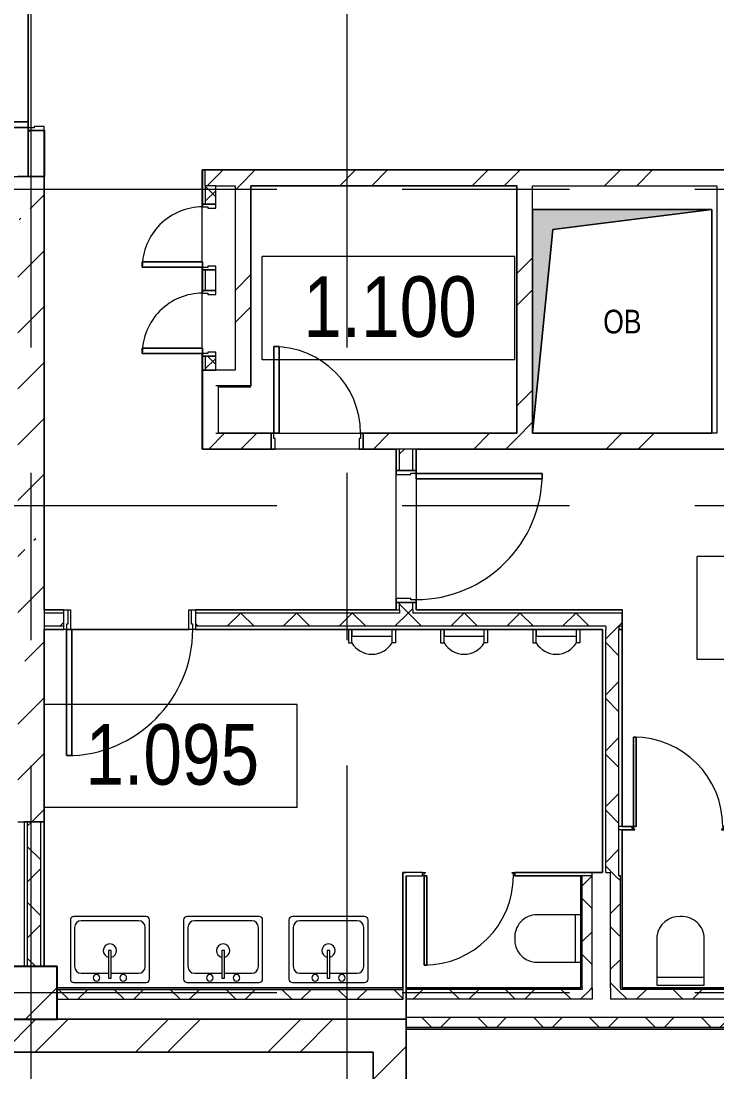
# Model space of a CAD drawing. Header units: millimetres. Extents: x 46431 to 216095, y -43515 to 31605.
# Drawn here: x 63457 to 68742, y 1817 to 9798 of the extents above; entities that cross this region are included whole.
import ezdxf

# ---------------------------------------------------------------- set-up
doc = ezdxf.new("R2010")
doc.units = ezdxf.units.MM
doc.linetypes.add('Осевые', pattern=[6350, 1270, -952.5, 3175, -952.5])
for name, color, linetype, lineweight in [('Двери', 7, 'Continuous', 9), ('Каркас_Импост', 7, 'Continuous', 9), ('Колонны', 7, 'Continuous', 9), ('Колонны-1', 7, 'Continuous', 25), ('Марки помещений', 7, 'Continuous', 9), ('Обобщенные модели', 7, 'Continuous', 9), ('Общие ребра', 7, 'Continuous', 9), ('Оси-2', 7, 'Осевые', 9), ('Панель', 7, 'Continuous', 9), ('Перекрытия', 7, 'Continuous', 9), ('Сантехнические приборы', 7, 'Continuous', 9), ('Стены', 7, 'Continuous', 9), ('Стены-1', 7, 'Continuous', 18), ('Типовые аннотации', 7, 'Continuous', 9), ('Штриховка разреза-3', 7, 'Continuous', 9), ('Элементы узлов', 7, 'Continuous', 9), ('Элементы узлов-1', 7, 'Continuous', 5)]:
    doc.layers.add(name, color=color, linetype=linetype, lineweight=lineweight)
doc.layers.add('Обобщенные модели-1', color=7, linetype='Continuous', lineweight=9, true_color=0xffbc79)
doc.layers.add('Штриховка разреза-2', color=7, linetype='Continuous', lineweight=9, true_color=0x787878)
doc.styles.add('Arial', font='Arial.ttf', dxfattribs={"width": 0.8, "height": 180})
doc.styles.add('Arial Narrow_1', font='Arial Narrow.ttf', dxfattribs={"height": 460})
pattern_1 = [(45, (0, 0), (-502.894, 502.894), []), (45, (0, 762), (-502.894, 502.894), [])]
pattern_2 = [(45, (0, 0), (-212.132, 212.132), []), (135, (0, 0), (-212.132, -212.132), [])]

# ---------------------------------------------------------------- blocks, each defined once
blk = doc.blocks.new('Дверь - Однопольная без ручки - ДТ2_21х5-6226434-План 1-го этажа на отм_ -6_000')
at = {"layer": 'Двери'}
for p, q in [((-189, 508), (-229, 508)), ((-229, 508), (-229, 50)), ((-189, 50), (-189, 508)), ((-229, 50), (-189, 50))]:
    blk.add_line(p, q, dxfattribs=at)
blk.add_arc((-229, 50), 458, 360, 90, dxfattribs=at)
at = {"layer": 'Каркас_Импост'}
for p, q in [((-230, 50), (-250, 50)), ((-250, 50), (-250, -50)), ((-230, 10), (-230, 50)), ((-220, 10), (-230, 10)), ((-220, -50), (-220, 10)), ((230, 10), (220, 10)), ((220, 10), (220, -50)), ((250, 50), (230, 50)), ((230, 50), (230, 10)), ((250, -50), (250, 50)), ((-250, -50), (-220, -50)), ((220, -50), (250, -50))]:
    blk.add_line(p, q, dxfattribs=at)
at = {"layer": 'Панель'}
for p, q in [((-229, 508), (-189, 508)), ((-229, 50), (-229, 508)), ((-189, 508), (-189, 50)), ((-189, 50), (-229, 50))]:
    blk.add_line(p, q, dxfattribs=at)
blk = doc.blocks.new('Колонна 404 - Колонна 40-55-731332-План 1-го этажа на отм_ -6_000')
at = {"layer": 'Колонны'}
h = blk.add_hatch(dxfattribs=at)
h.set_pattern_fill('FP_16', color=256, style=0, pattern_type=2)
h.set_pattern_definition([(45, (0, -26700), (-493.914, 493.914), []), (45, (493.9, -26700), (-493.914, 493.914), [873.125, -174.625, 6.706, -167.919])])
h.paths.add_polyline_path([(63331.6, -24482.9), (63731.6, -24482.9), (63731.6, -24082.9), (63331.6, -24082.9)], flags=0)
at = {"layer": 'Колонны-1'}
for p, q in [((63731.6, -24082.9), (63331.6, -24082.9)), ((63331.6, -24082.9), (63331.6, -24482.9)), ((63731.6, -24482.9), (63731.6, -24082.9)), ((63331.6, -24482.9), (63731.6, -24482.9))]:
    blk.add_line(p, q, dxfattribs=at)
blk = doc.blocks.new('Дверь - Однопольная - ДВ11__21х10-6240645-План 1-го этажа на отм_ -6_000')
at = {"layer": 'Двери'}
for p, q in [((-479, -75), (-439, -75)), ((-479, -1033), (-479, -75)), ((-439, -75), (-439, -1033)), ((-439, -1033), (-479, -1033))]:
    blk.add_line(p, q, dxfattribs=at)
blk.add_arc((-479, -75), 958, 270, 0, dxfattribs=at)
at = {"layer": 'Каркас_Импост'}
for p, q in [((-500, 75), (-470, 75)), ((-500, -75), (-500, 75)), ((-470, 75), (-470, -35)), ((470, 75), (500, 75)), ((470, -35), (470, 75)), ((500, 75), (500, -75)), ((-480, -75), (-500, -75)), ((-480, -35), (-480, -75)), ((-470, -35), (-480, -35)), ((480, -35), (470, -35)), ((480, -75), (480, -35)), ((500, -75), (480, -75))]:
    blk.add_line(p, q, dxfattribs=at)
at = {"layer": 'Панель'}
for p, q in [((-439, -75), (-479, -75)), ((-479, -75), (-479, -1033)), ((-439, -1033), (-439, -75)), ((-479, -1033), (-439, -1033))]:
    blk.add_line(p, q, dxfattribs=at)
blk = doc.blocks.new('Раковина-Одиночная-2D - 600 x 500 мм-4875408-План 1-го этажа на отм_ -6_000')
at = {"layer": 'Сантехнические приборы'}
for p, q in [((606.3, 660), (57.1, 660)), ((606.3, 660), (57.1, 660)), ((31.7, 634.6), (31.7, 185.4)), ((31.7, 634.6), (31.7, 185.4)), ((63.4, 577.5), (63.4, 280.7)), ((549.1, 628.3), (114.2, 628.3)), ((599.9, 280.7), (599.9, 577.5)), ((631.7, 185.4), (631.7, 634.6)), ((631.7, 185.4), (631.7, 634.6)), ((341.2, 401.3), (322.2, 401.3)), ((322.2, 401.3), (322.2, 191.8)), ((341.2, 191.8), (341.2, 401.3)), ((57.1, 160), (606.3, 160)), ((57.1, 160), (606.3, 160)), ((114.2, 229.9), (322.2, 229.9)), ((322.2, 191.8), (341.2, 191.8)), ((341.2, 229.9), (549.1, 229.9)), ((131.8, 120), (691.8, 120))]:
    blk.add_line(p, q, dxfattribs=at)
for centre, radius, start, end in [((57.1, 634.6), 25.4, 90, 180), ((57.1, 634.6), 25.4, 90, 180), ((606.3, 634.6), 25.4, 0, 90), ((606.3, 634.6), 25.4, 0, 90), ((114.2, 577.5), 50.8, 90, 180), ((549.1, 577.5), 50.8, 0, 90), ((331.7, 401.3), 50.8, 360, 180), ((331.7, 401.3), 50.8, 180, 259.19308), ((331.7, 401.3), 50.8, 280.80692, 0), ((114.2, 280.7), 50.8, 180, 270), ((549.1, 280.7), 50.8, 270, 0), ((57.1, 185.4), 25.4, 180, 270), ((57.1, 185.4), 25.4, 180, 270), ((230.1, 195), 25.4, 360, 180), ((230.1, 195), 25.4, 180, 360), ((433.3, 195), 25.4, 360, 180), ((433.3, 195), 25.4, 180, 0), ((606.3, 185.4), 25.4, 270, 360), ((606.3, 185.4), 25.4, 270, 0)]:
    blk.add_arc(centre, radius, start, end, dxfattribs=at)
blk = doc.blocks.new('Унитаз_встраиваемый - Обычный _ Vitra 748-4800 _каркасные_-4815711-План 1-го этажа на отм_ -6_000')
at = {"layer": 'Сантехнические приборы'}
for p, q in [((-180, 371.5), (-180, 20)), ((179.4, 20), (179.4, 351)), ((-180, 60), (179.4, 60))]:
    blk.add_line(p, q, dxfattribs=at)
for centre, start, end in [((-11.8, 351), 86.33454, 173.05975), ((9.9, 351), 360, 93.66546)]:
    blk.add_arc(centre, 169.5, start, end, dxfattribs=at)
blk = doc.blocks.new('Унитаз_встраиваемый - Обычный _ Vitra 748-4800 _каркасные_-V24-План 1-го этажа на отм_ -6_000')
at = {"layer": 'Сантехнические приборы'}
for p, q in [((-180, 371.5), (-180, 0)), ((179.4, 0), (179.4, 351)), ((-180, 60), (179.4, 60)), ((-180, 0), (179.4, 0))]:
    blk.add_line(p, q, dxfattribs=at)
for centre, start, end in [((-11.8, 351), 86.33454, 173.05975), ((9.9, 351), 360, 93.66546)]:
    blk.add_arc(centre, 169.5, start, end, dxfattribs=at)
blk = doc.blocks.new('Дверь - Полуторная_001 - ДВ20_21-15-7172222-План 1-го этажа на отм_ -6_000')
at = {"layer": 'Двери'}
for p, q in [((-684, 969), (-729, 969)), ((-729, 969), (-729, 60)), ((-684, 60), (-684, 969)), ((684, 60), (684, 609)), ((684, 609), (729, 609)), ((729, 609), (729, 60)), ((-729, 60), (-684, 60)), ((729, 60), (684, 60))]:
    blk.add_line(p, q, dxfattribs=at)
for centre, radius, start, end in [((-729, 60), 909, 360, 90), ((729, 60), 549, 90, 180)]:
    blk.add_arc(centre, radius, start, end, dxfattribs=at)
at = {"layer": 'Каркас_Импост'}
for p, q in [((-730, 60), (-750, 60)), ((-750, 60), (-750, -60)), ((-730, 15), (-730, 60)), ((-720, 15), (-730, 15)), ((-720, -60), (-720, 15)), ((730, 15), (720, 15)), ((720, 15), (720, -60)), ((750, 60), (730, 60)), ((730, 60), (730, 15)), ((750, -60), (750, 60)), ((-750, -60), (-720, -60)), ((720, -60), (750, -60))]:
    blk.add_line(p, q, dxfattribs=at)
at = {"layer": 'Панель'}
for p, q in [((-729, 969), (-684, 969)), ((-729, 60), (-729, 969)), ((-684, 969), (-684, 60)), ((684, 609), (684, 60)), ((729, 609), (684, 609)), ((729, 60), (729, 609)), ((-684, 60), (-729, 60)), ((684, 60), (729, 60))]:
    blk.add_line(p, q, dxfattribs=at)
blk = doc.blocks.new('Дверь - Однопольная_HPL - ДВ12__21х7-5560888-План 1-го этажа на отм_ -6_000')
at = {"layer": 'Двери'}
for p, q in [((-339, -12.5), (-319, -12.5)), ((-339, -690.5), (-339, -12.5)), ((-319, -12.5), (-319, -690.5)), ((-319, -690.5), (-339, -690.5))]:
    blk.add_line(p, q, dxfattribs=at)
blk.add_arc((-339, -12.5), 678, 270, 0, dxfattribs=at)
at = {"layer": 'Каркас_Импост'}
for p, q in [((-350, 12.5), (-330, 12.5)), ((-350, -12.5), (-350, 12.5)), ((-340, 7.5), (-340, -12.5)), ((-330, 7.5), (-340, 7.5)), ((-330, 12.5), (-330, 7.5)), ((330, 12.5), (350, 12.5)), ((330, 7.5), (330, 12.5)), ((340, 7.5), (330, 7.5)), ((340, -12.5), (340, 7.5)), ((350, 12.5), (350, -12.5)), ((-340, -12.5), (-350, -12.5)), ((350, -12.5), (340, -12.5))]:
    blk.add_line(p, q, dxfattribs=at)
at = {"layer": 'Панель'}
for p, q in [((-319, -12.5), (-339, -12.5)), ((-339, -12.5), (-339, -690.5)), ((-319, -690.5), (-319, -12.5)), ((-339, -690.5), (-319, -690.5))]:
    blk.add_line(p, q, dxfattribs=at)
blk = doc.blocks.new('Дверь - Однопольная - ДВ11_21х7-6240692-План 1-го этажа на отм_ -6_000')
at = {"layer": 'Двери'}
for p, q in [((-289, 718), (-329, 718)), ((-329, 718), (-329, 60)), ((-289, 60), (-289, 718)), ((-329, 60), (-289, 60))]:
    blk.add_line(p, q, dxfattribs=at)
blk.add_arc((-329, 60), 658, 360, 90, dxfattribs=at)
at = {"layer": 'Каркас_Импост'}
for p, q in [((-330, 60), (-350, 60)), ((-350, 60), (-350, -60)), ((-330, 20), (-330, 60)), ((-320, 20), (-330, 20)), ((-320, -60), (-320, 20)), ((330, 20), (320, 20)), ((320, 20), (320, -60)), ((350, 60), (330, 60)), ((330, 60), (330, 20)), ((350, -60), (350, 60)), ((-350, -60), (-320, -60)), ((320, -60), (350, -60))]:
    blk.add_line(p, q, dxfattribs=at)
at = {"layer": 'Панель'}
for p, q in [((-329, 718), (-289, 718)), ((-329, 60), (-329, 718)), ((-289, 718), (-289, 60)), ((-289, 60), (-329, 60))]:
    blk.add_line(p, q, dxfattribs=at)
blk = doc.blocks.new('Писсуар-2D - Писсуар-2D-5313336-План 1-го этажа на отм_ -6_000')
at = {"layer": 'Сантехнические приборы'}
for p, q in [((-286.9, 75), (-286.9, 176.6)), ((-286.9, 176.6), (-261.5, 176.6)), ((-261.5, 176.6), (-261.5, 75)), ((69.2, 176.6), (43.3, 176.6)), ((43.3, 176.6), (43.3, 75)), ((69.2, 75), (69.2, 176.6)), ((43.3, 125.8), (-261.5, 125.8)), ((-261.5, 125.8), (-261.5, 75)), ((43.3, 75), (43.3, 125.8)), ((-261.5, 75), (-286.9, 75)), ((-261.5, 75), (43.3, 75)), ((43.3, 75), (69.2, 75))]:
    blk.add_line(p, q, dxfattribs=at)
blk.add_arc((-109.1, 86.2), 177.2, 30.67011, 149.32989, dxfattribs=at)
blk = doc.blocks.new('Дверь - Однопольная - ДВ11_21х10-6240756-План 1-го этажа на отм_ -6_000')
at = {"layer": 'Двери'}
for p, q in [((-439, 1033), (-479, 1033)), ((-479, 1033), (-479, 75)), ((-439, 75), (-439, 1033)), ((-479, 75), (-439, 75))]:
    blk.add_line(p, q, dxfattribs=at)
blk.add_arc((-479, 75), 958, 360, 90, dxfattribs=at)
at = {"layer": 'Каркас_Импост'}
for p, q in [((-480, 75), (-500, 75)), ((-500, 75), (-500, -75)), ((-480, 35), (-480, 75)), ((-470, 35), (-480, 35)), ((-470, -75), (-470, 35)), ((480, 35), (470, 35)), ((470, 35), (470, -75)), ((500, 75), (480, 75)), ((480, 75), (480, 35)), ((500, -75), (500, 75)), ((-500, -75), (-470, -75)), ((470, -75), (500, -75))]:
    blk.add_line(p, q, dxfattribs=at)
at = {"layer": 'Панель'}
for p, q in [((-479, 1033), (-439, 1033)), ((-479, 75), (-479, 1033)), ((-439, 1033), (-439, 75)), ((-439, 75), (-479, 75))]:
    blk.add_line(p, q, dxfattribs=at)
blk = doc.blocks.new('Дверь - Однопольная_HPL - ДВ12_21х7-5561156-План 1-го этажа на отм_ -6_000')
at = {"layer": 'Двери'}
for p, q in [((-319, 690.5), (-339, 690.5)), ((-339, 690.5), (-339, 12.5)), ((-319, 12.5), (-319, 690.5)), ((-339, 12.5), (-319, 12.5))]:
    blk.add_line(p, q, dxfattribs=at)
blk.add_arc((-339, 12.5), 678, 360, 90, dxfattribs=at)
at = {"layer": 'Каркас_Импост'}
for p, q in [((-340, 12.5), (-350, 12.5)), ((-350, 12.5), (-350, -12.5)), ((-340, -7.5), (-340, 12.5)), ((350, 12.5), (340, 12.5)), ((340, 12.5), (340, -7.5)), ((350, -12.5), (350, 12.5)), ((-350, -12.5), (-330, -12.5)), ((-330, -7.5), (-340, -7.5)), ((-330, -12.5), (-330, -7.5)), ((340, -7.5), (330, -7.5)), ((330, -7.5), (330, -12.5)), ((330, -12.5), (350, -12.5))]:
    blk.add_line(p, q, dxfattribs=at)
at = {"layer": 'Панель'}
for p, q in [((-339, 690.5), (-319, 690.5)), ((-339, 12.5), (-339, 690.5)), ((-319, 690.5), (-319, 12.5)), ((-319, 12.5), (-339, 12.5))]:
    blk.add_line(p, q, dxfattribs=at)
blk = doc.blocks.new('170_ОтверстиеПрямоугольноеВертикальное - 170_ОтверстиеПрямоугольноеВертикальное-5707142-План 1-го этажа на отм_ -6_000')
at = {"layer": 'Обобщенные модели'}
for p, q in [((-680, -850), (-680, 850)), ((-680, 850), (680, 850)), ((680, 850), (680, -850)), ((680, -850), (-680, -850))]:
    blk.add_line(p, q, dxfattribs=at)
blk = doc.blocks.new('Марка помещения_Р - Марка помещения-4575829-План 1-го этажа на отм_ -6_000')
at = {"layer": 'Марки помещений'}
for p, q in [((-4.79375, -1.95625), (-4.79375, 1.95625)), ((4.79375, 1.95625), (-4.79375, 1.95625)), ((4.79375, -1.95625), (4.79375, 1.95625)), ((4.79375, -1.95625), (-4.79375, -1.95625))]:
    blk.add_line(p, q, dxfattribs=at)

msp = doc.modelspace()

# ---------------------------------------------------------------- hatches: boundary and pattern name
at = {"layer": 'Штриховка разреза-2'}
msp.add_hatch(color=256, dxfattribs=at).paths.add_polyline_path([(65201.6, 7025.1), (65201.6, 7027.1), (64957.6, 7025.1)], flags=0)
at = {"layer": 'Штриховка разреза-3'}
h = msp.add_hatch(dxfattribs=at)
h.set_pattern_fill('FP_3', color=256, style=0, pattern_type=2)
h.set_pattern_definition(pattern_1)
h.paths.add_polyline_path([(63631.6, 8617.1), (63631.6, 8967.1), (63511.6, 8967.1), (63511.6, 8617.1)], flags=0)
h.paths.add_polyline_path([(63631.6, 10467.1), (63631.6, 11617.1), (63511.6, 11617.1), (63511.6, 10467.1)], flags=0)
h.paths.add_polyline_path([(63511.6, 11817.1), (63631.6, 11817.1), (63631.6, 12067.1), (63511.6, 12067.1)], flags=0)
h.paths.add_polyline_path([(63511.6, 12767.1), (63631.6, 12767.1), (63631.6, 13017.1), (63511.6, 13017.1)], flags=0)
h = msp.add_hatch(dxfattribs=at)
h.set_pattern_fill('FP_3', color=256, style=0, pattern_type=2)
h.set_pattern_definition(pattern_1)
h.paths.add_polyline_path([(67221.6, 8547.1), (69431.6, 8547.1), (69431.6, 8667.1), (64855.6, 8667.1), (64855.6, 8547.1), (66614.6, 8547.1)], flags=0)
h = msp.add_hatch(dxfattribs=at)
h.set_pattern_fill('FP_4', color=256, style=0, pattern_type=2)
h.set_pattern_definition([(45, (0, 0), (-424.264, 424.264), [600, -100, 20, -100]), (45, (0, 424), (-424.264, 424.264), [])])
h.paths.add_polyline_path([(63606.6, 3717.1), (63631.6, 3717.1), (63631.6, 8617.1), (63431.6, 8617.1), (63431.6, 3717.1), (63506.6, 3717.1)], flags=0)
h = msp.add_hatch(dxfattribs=at)
h.set_pattern_fill('FP_1', color=256, style=0, pattern_type=2)
h.set_pattern_definition(pattern_2)
h.paths.add_polyline_path([(64935.6, 7147.1), (64935.6, 7252.1), (64855.6, 7252.1), (64855.6, 7147.1), (64919.4, 7147.1)], flags=0)
h.paths.add_polyline_path([(64935.6, 7752.1), (64935.6, 7907.1), (64855.6, 7907.1), (64855.6, 7752.1), (64919.4, 7752.1)], flags=0)
h.paths.add_polyline_path([(64919.4, 8407.1), (64935.6, 8407.1), (64935.6, 8547.1), (64855.6, 8547.1), (64855.6, 8407.1)], flags=0)
h = msp.add_hatch(dxfattribs=at)
h.set_pattern_fill('FP_3', color=256, style=0, pattern_type=2)
h.set_pattern_definition(pattern_1)
h.paths.add_polyline_path([(65081.6, 7147.1), (65201.6, 7147.1), (65201.6, 8547.1), (65081.6, 8547.1), (65081.6, 7573.7)], flags=0)
h = msp.add_hatch(dxfattribs=at)
h.set_pattern_fill('FP_3', color=256, style=0, pattern_type=2)
h.set_pattern_definition(pattern_1)
h.paths.add_polyline_path([(67341.6, 6547.1), (67341.6, 8547.1), (67221.6, 8547.1), (67221.6, 6547.1)], flags=0)
h = msp.add_hatch(dxfattribs=at)
h.set_pattern_fill('FP_3', color=256, style=0, pattern_type=2)
h.set_pattern_definition(pattern_1)
h.paths.add_polyline_path([(66431.6, 6547.1), (67221.6, 6547.1), (67221.6, 6667.1), (66055.6, 6667.1), (66055.6, 6547.1), (66331.6, 6547.1)], flags=0)
h.paths.add_polyline_path([(64835.6, 6547.1), (65355.6, 6547.1), (65355.6, 6667.1), (64835.6, 6667.1)], flags=0)
h = msp.add_hatch(dxfattribs=at)
h.set_pattern_fill('FP_3', color=256, style=0, pattern_type=2)
h.set_pattern_definition(pattern_1)
h.paths.add_polyline_path([(71811.6, 6547.1), (71811.6, 6667.1), (67341.6, 6667.1), (67341.6, 6547.1), (71700.1, 6547.1)], flags=0)
h = msp.add_hatch(dxfattribs=at)
h.set_pattern_fill('FP_1', color=256, style=0, pattern_type=2)
h.set_pattern_definition(pattern_2)
h.paths.add_polyline_path([(66331.6, 5302.1), (66431.6, 5302.1), (66431.6, 5383.4), (66331.6, 5383.4), (66331.6, 5327.1)], flags=0)
h.paths.add_polyline_path([(66431.6, 6383.4), (66431.6, 6547.1), (66331.6, 6547.1), (66331.6, 6383.4)], flags=0)
h = msp.add_hatch(dxfattribs=at)
h.set_pattern_fill('FP_1', color=256, style=0, pattern_type=2)
h.set_pattern_definition(pattern_2)
h.paths.add_polyline_path([(68021.6, 5202.1), (68021.6, 5302.1), (64781.6, 5302.1), (64781.6, 5202.1), (67996.6, 5202.1)], flags=0)
h.paths.add_polyline_path([(63631.6, 5202.1), (63781.6, 5202.1), (63781.6, 5302.1), (63631.6, 5302.1)], flags=0)
h = msp.add_hatch(dxfattribs=at)
h.set_pattern_fill('FP_1', color=256, style=0, pattern_type=2)
h.set_pattern_definition(pattern_2)
h.paths.add_polyline_path([(67934.1, 3307.1), (67996.6, 3307.1), (67996.6, 5202.1), (67896.6, 5202.1), (67896.6, 3332.1), (67934.1, 3332.1)], flags=0)
h = msp.add_hatch(dxfattribs=at)
h.set_pattern_fill('FP_1', color=256, style=0, pattern_type=2)
h.set_pattern_definition(pattern_2)
h.paths.add_polyline_path([(63506.6, 2617.1), (63606.6, 2617.1), (63606.6, 3717.1), (63506.6, 3717.1), (63506.6, 2666.7)], flags=0)
h = msp.add_hatch(dxfattribs=at)
h.set_pattern_fill('FP_1', color=256, style=0, pattern_type=2)
h.set_pattern_definition(pattern_2)
h.paths.add_polyline_path([(67794.1, 2444.6), (67794.1, 3307.1), (67719.1, 3307.1), (67719.1, 2444.6)], flags=0)
h = msp.add_hatch(dxfattribs=at)
h.set_pattern_fill('FP_1', color=256, style=0, pattern_type=2)
h.set_pattern_definition(pattern_2)
h.paths.add_polyline_path([(67934.1, 2444.6), (68009.1, 2444.6), (68009.1, 3307.1), (67934.1, 3307.1), (67934.1, 2457.1)], flags=0)
h = msp.add_hatch(dxfattribs=at)
h.set_pattern_fill('FP_1', color=256, style=0, pattern_type=2)
h.set_pattern_definition(pattern_2)
h.paths.add_polyline_path([(65767, 2367.1), (66356.6, 2367.1), (66356.6, 2442.1), (63731.6, 2442.1), (63731.6, 2367.1), (64919.4, 2367.1)], flags=0)
h = msp.add_hatch(dxfattribs=at)
h.set_pattern_fill('FP_1', color=256, style=0, pattern_type=2)
h.set_pattern_definition(pattern_2)
h.paths.add_polyline_path([(70859.1, 2369.6), (70859.1, 2444.6), (67934.1, 2444.6), (67934.1, 2369.6), (70005, 2369.6)], flags=0)
h.paths.add_polyline_path([(71681.6, 2369.6), (71681.6, 2444.6), (70884.1, 2444.6), (70884.1, 2369.6)], flags=0)
h.paths.add_polyline_path([(67462.2, 2369.6), (67794.1, 2369.6), (67794.1, 2444.6), (66381.6, 2444.6), (66381.6, 2369.6), (66614.6, 2369.6)], flags=0)
h = msp.add_hatch(dxfattribs=at)
h.set_pattern_fill('FP_3', color=256, style=0, pattern_type=2)
h.set_pattern_definition(pattern_1)
h.paths.add_polyline_path([(63081.6, 1967.1), (66131.6, 1967.1), (66131.6, 2217.1), (63081.6, 2217.1)], flags=0)
h = msp.add_hatch(dxfattribs=at)
h.set_pattern_fill('FP_3', color=256, style=0, pattern_type=2)
h.set_pattern_definition(pattern_1)
h.paths.add_polyline_path([(66131.6, -3182.9), (66381.6, -3182.9), (66381.6, 2217.1), (66131.6, 2217.1), (66131.6, -2240.3)], flags=0)
h = msp.add_hatch(dxfattribs=at)
h.set_pattern_fill('FP_1', color=256, style=0, pattern_type=2)
h.set_pattern_definition(pattern_2)
h.paths.add_polyline_path([(70005, 2154.6), (71681.6, 2154.6), (71681.6, 2229.6), (66381.6, 2229.6), (66381.6, 2154.6), (68309.8, 2154.6)], flags=0)
at = {"layer": 'Элементы узлов-1'}
msp.add_hatch(color=256, dxfattribs=at).paths.add_polyline_path([(67341.6, 6667.1), (67494.6, 8214.1), (68701.6, 8367.1), (67341.6, 8367.1), (67341.6, 7573.7)], flags=0)

# ---------------------------------------------------------------- linework, layer by layer
at = {"layer": 'Обобщенные модели-1'}
for p, q in [((68701.6, 8367.1), (67341.6, 8367.1)), ((67341.6, 8367.1), (67341.6, 6667.1)), ((68701.6, 6667.1), (68701.6, 8367.1)), ((67341.6, 6667.1), (68701.6, 6667.1))]:
    msp.add_line(p, q, dxfattribs=at)
at = {"layer": 'Общие ребра'}
for p, q in [((63511.6, 8967.1), (63511.6, 8617.1)), ((63631.6, 8617.1), (63631.6, 8967.1)), ((63631.6, 8967.1), (63631.6, 8617.1)), ((64835.6, 8667.1), (64835.6, 8547.1)), ((64855.6, 8547.1), (64855.6, 8667.1)), ((63511.6, 8617.1), (63631.6, 8617.1)), ((63631.6, 8617.1), (63511.6, 8617.1)), ((64835.6, 8547.1), (64835.6, 8407.1)), ((64935.6, 8547.1), (64855.6, 8547.1)), ((64855.6, 8547.1), (64855.6, 8407.1)), ((64835.6, 7907.1), (64835.6, 7752.1)), ((64855.6, 7907.1), (64855.6, 7752.1)), ((64835.6, 7252.1), (64835.6, 7147.1)), ((64855.6, 7252.1), (64855.6, 7147.1)), ((64955.6, 7025.1), (64957.6, 7025.1)), ((64957.6, 7025.1), (65201.6, 7025.1)), ((65203.6, 7025.1), (65201.6, 7025.1)), ((65355.6, 6667.1), (64962.6, 6667.1)), ((67221.6, 6667.1), (66055.6, 6667.1)), ((64835.6, 6547.1), (65355.6, 6547.1)), ((66055.6, 6547.1), (66304.6, 6547.1)), ((66306.6, 6547.1), (66306.6, 6383.4)), ((66331.6, 6547.1), (66306.6, 6547.1)), ((66331.6, 6383.4), (66331.6, 6547.1)), ((66431.6, 6547.1), (66331.6, 6547.1)), ((66456.6, 6547.1), (66431.6, 6547.1)), ((66431.6, 6383.4), (66431.6, 6547.1)), ((67221.6, 6547.1), (67341.6, 6547.1)), ((66456.6, 6383.4), (66456.6, 6542.1)), ((66306.6, 5383.4), (66306.6, 5329.1)), ((66331.6, 5327.1), (66331.6, 5383.4)), ((66431.6, 5327.1), (66431.6, 5383.4)), ((66456.6, 5327.1), (66456.6, 5383.4)), ((63631.6, 5327.1), (63631.6, 5302.1)), ((63781.6, 5302.1), (63631.6, 5302.1)), ((63631.6, 5302.1), (63631.6, 5202.1)), ((63781.6, 5327.1), (63633.6, 5327.1)), ((66306.6, 5327.1), (64781.6, 5327.1)), ((66331.6, 5302.1), (64781.6, 5302.1)), ((66306.6, 5327.1), (66331.6, 5327.1)), ((66331.6, 5327.1), (66331.6, 5302.1)), ((66431.6, 5327.1), (66431.6, 5302.1)), ((68021.6, 5302.1), (66431.6, 5302.1)), ((68021.6, 5327.1), (66458.6, 5327.1)), ((68023.6, 5327.1), (68021.6, 5327.1)), ((68021.6, 5302.1), (68023.6, 5302.1)), ((68021.6, 5202.1), (68021.6, 5302.1)), ((63781.6, 5202.1), (63631.6, 5202.1)), ((63631.6, 5202.1), (63631.6, 5177.1)), ((67896.6, 5202.1), (64781.6, 5202.1)), ((67896.6, 5202.1), (67896.6, 5177.1)), ((68021.6, 5202.1), (67996.6, 5202.1)), ((67996.6, 5202.1), (67996.6, 5177.1)), ((68021.6, 5177.1), (68021.6, 5202.1)), ((63633.6, 5177.1), (63781.6, 5177.1)), ((64781.6, 5177.1), (67869.6, 5177.1)), ((67871.6, 5177.1), (67871.6, 3334.1)), ((67896.6, 3332.1), (67896.6, 5177.1)), ((67996.6, 5177.1), (68021.6, 5177.1)), ((68021.6, 5177.1), (67996.6, 5177.1)), ((67996.6, 3682.1), (67996.6, 5177.1)), ((68021.6, 5049.8), (68021.6, 5177.1)), ((63481.6, 3717.1), (63506.6, 3717.1)), ((63506.6, 3717.1), (63481.6, 3717.1)), ((63506.6, 3717.1), (63606.6, 3717.1)), ((63506.6, 2617.1), (63506.6, 3717.1)), ((63606.6, 3717.1), (63506.6, 3717.1)), ((63606.6, 3717.1), (63631.6, 3717.1)), ((63631.6, 3717.1), (63606.6, 3717.1)), ((63606.6, 2617.1), (63606.6, 3717.1)), ((67996.6, 3657.1), (67996.6, 3682.1)), ((68021.6, 3682.1), (67996.6, 3682.1)), ((67996.6, 3657.1), (67996.6, 3682.1)), ((67996.6, 3332.1), (67996.6, 3657.1)), ((68021.6, 3657.1), (67996.6, 3657.1)), ((67794.1, 3332.1), (67704.6, 3332.1)), ((67719.1, 3307.1), (67706.6, 3307.1)), ((67719.1, 2457.1), (67719.1, 3307.1)), ((67794.1, 3307.1), (67719.1, 3307.1)), ((67871.6, 3332.1), (67794.1, 3332.1)), ((67794.1, 3307.1), (67794.1, 3332.1)), ((67794.1, 2457.1), (67794.1, 3307.1)), ((67871.6, 3334.1), (67871.6, 3332.1)), ((67896.6, 3332.1), (67934.1, 3332.1)), ((67934.1, 3307.1), (67934.1, 3332.1)), ((67934.1, 2457.1), (67934.1, 3307.1)), ((67996.6, 3307.1), (67996.6, 3332.1)), ((67996.6, 3307.1), (68009.1, 3307.1)), ((68009.1, 3307.1), (67996.6, 3307.1)), ((68009.1, 2457.1), (68009.1, 3307.1)), ((66356.6, 2442.1), (63731.6, 2442.1)), ((66356.6, 2457.1), (66356.6, 2442.1)), ((66356.6, 2442.1), (66356.6, 2367.1)), ((67719.1, 2444.6), (66381.6, 2444.6)), ((67719.1, 2457.1), (67719.1, 2444.6)), ((67794.1, 2457.1), (67794.1, 2444.6)), ((67794.1, 2444.6), (67794.1, 2369.6)), ((67934.1, 2457.1), (67934.1, 2444.6)), ((67934.1, 2444.6), (67934.1, 2369.6)), ((68009.1, 2457.1), (68009.1, 2444.6)), ((70859.1, 2444.6), (68009.1, 2444.6)), ((66356.6, 2367.1), (63731.6, 2367.1)), ((67794.1, 2369.6), (66381.6, 2369.6)), ((70859.1, 2369.6), (67934.1, 2369.6)), ((71681.6, 2229.6), (66381.6, 2229.6)), ((71681.6, 2154.6), (66381.6, 2154.6))]:
    msp.add_line(p, q, dxfattribs=at)
at = {"layer": 'Оси-2'}
for p, q in [((63531.6, 25417.1), (63531.6, -41733.9)), ((65931.6, 25417.1), (65931.6, -41733.9)), ((150171.6, 8517.1), (50527.1, 8517.1)), ((150171.6, 6117.1), (50527.1, 6117.1)), ((150171.6, 2417.1), (50527.1, 2417.1))]:
    msp.add_line(p, q, dxfattribs=at)
at = {"layer": 'Перекрытия'}
for p, q in [((63511.6, 8617.1), (63511.6, 11017.1)), ((63511.6, 10467.1), (63511.6, 8967.1)), ((63511.6, 8967.1), (63631.6, 8967.1)), ((63631.6, 8967.1), (63631.6, 5327.1)), ((64831.6, 7968.1), (64831.6, 8667.1)), ((64831.6, 8667.1), (76381.6, 8667.1)), ((57341.6, 8617.1), (63511.6, 8617.1)), ((67221.6, 8547.1), (65201.6, 8547.1)), ((65201.6, 8547.1), (65201.6, 7027.1)), ((67221.6, 6667.1), (67221.6, 8547.1)), ((67341.6, 6667.1), (67341.6, 8367.1)), ((67341.6, 8367.1), (68701.6, 8367.1)), ((68701.6, 8367.1), (68701.6, 6667.1)), ((64831.6, 7313.1), (64831.6, 7928.1)), ((64831.6, 6547.1), (64831.6, 7273.1)), ((65201.6, 7027.1), (64935.6, 7027.1)), ((64935.6, 6667.1), (67221.6, 6667.1)), ((68701.6, 6667.1), (67341.6, 6667.1)), ((66306.6, 6547.1), (64831.6, 6547.1)), ((66306.6, 5327.1), (66306.6, 6547.1)), ((71811.6, 6547.1), (66456.6, 6547.1)), ((66456.6, 6547.1), (66456.6, 5327.1)), ((63631.6, 5327.1), (63831.6, 5327.1)), ((63831.6, 5327.1), (63831.6, 5177.1)), ((64731.6, 5177.1), (64731.6, 5327.1)), ((64731.6, 5327.1), (66306.6, 5327.1)), ((66456.6, 5327.1), (68021.6, 5327.1)), ((68021.6, 5302.1), (68021.6, 3682.1)), ((67871.6, 5177.1), (63631.6, 5177.1)), ((63631.6, 5177.1), (63631.6, 2617.1)), ((63831.6, 5177.1), (64731.6, 5177.1)), ((67871.6, 3332.1), (67871.6, 5177.1)), ((68021.6, 3682.1), (68096.6, 3682.1)), ((68096.6, 3682.1), (68096.6, 3657.1)), ((68096.6, 3657.1), (68021.6, 3657.1)), ((68021.6, 3657.1), (68021.6, 2457.1)), ((66356.6, 2457.1), (66356.6, 3332.1)), ((66356.6, 3332.1), (66381.6, 3332.1)), ((66381.6, 3307.1), (66381.6, 2457.1)), ((67206.6, 3307.1), (67206.6, 3332.1)), ((67206.6, 3332.1), (67871.6, 3332.1)), ((67706.6, 3307.1), (67206.6, 3307.1)), ((67706.6, 2457.1), (67706.6, 3307.1)), ((63631.6, 2617.1), (63731.6, 2617.1)), ((63731.6, 2617.1), (63731.6, 2457.1)), ((63731.6, 2457.1), (66356.6, 2457.1)), ((66381.6, 2457.1), (67706.6, 2457.1)), ((68021.6, 2457.1), (68909.1, 2457.1)), ((72181.6, 2142.1), (66381.6, 2142.1)), ((66381.6, 2142.1), (66381.6, -3182.9)), ((66131.6, 1967.1), (63081.6, 1967.1)), ((66131.6, -187.9), (66131.6, 1967.1))]:
    msp.add_line(p, q, dxfattribs=at)
at = {"layer": 'Стены'}
for p, q in [((65355.6, 6667.1), (66055.6, 6667.1)), ((65355.6, 6547.1), (65355.6, 6667.1)), ((66055.6, 6667.1), (66055.6, 6547.1)), ((66055.6, 6547.1), (65355.6, 6547.1))]:
    msp.add_line(p, q, dxfattribs=at)
at = {"layer": 'Стены-1'}
for p, q in [((63631.6, 8967.1), (63511.6, 8967.1)), ((63636.6, 8967.1), (63631.6, 8967.1)), ((63636.6, 8617.1), (63636.6, 8967.1)), ((64855.6, 8667.1), (64835.6, 8667.1)), ((69431.6, 8667.1), (64855.6, 8667.1)), ((63511.6, 8617.1), (63431.6, 8617.1)), ((63631.6, 5327.1), (63631.6, 8617.1)), ((63633.6, 8617.1), (63636.6, 8617.1)), ((64935.6, 8547.1), (65081.6, 8547.1)), ((64935.6, 8407.1), (64935.6, 8547.1)), ((65081.6, 8547.1), (65081.6, 7147.1)), ((65201.6, 8547.1), (67221.6, 8547.1)), ((65201.6, 7147.1), (65201.6, 8547.1)), ((67221.6, 8547.1), (67221.6, 6667.1)), ((67341.6, 8547.1), (68741.6, 8547.1)), ((67341.6, 6667.1), (67341.6, 8547.1)), ((68741.6, 8547.1), (68741.6, 6667.1)), ((64835.6, 8407.1), (64935.6, 8407.1)), ((64935.6, 7907.1), (64835.6, 7907.1)), ((64935.6, 7752.1), (64935.6, 7907.1)), ((64835.6, 7752.1), (64935.6, 7752.1)), ((64935.6, 7252.1), (64835.6, 7252.1)), ((64935.6, 7147.1), (64935.6, 7252.1)), ((65081.6, 7147.1), (64835.6, 7147.1)), ((64835.6, 7147.1), (64835.6, 7027.1)), ((64835.6, 7147.1), (64935.6, 7147.1)), ((65201.6, 7027.1), (65201.6, 7147.1)), ((64835.6, 7027.1), (64835.6, 6667.1)), ((64955.6, 7027.1), (65201.6, 7027.1)), ((64955.6, 6667.1), (64955.6, 7027.1)), ((65201.6, 7027.1), (64955.6, 7027.1)), ((64955.6, 7027.1), (64955.6, 7020.1)), ((64962.6, 7020.1), (65201.6, 7020.1)), ((64835.6, 6667.1), (64835.6, 6547.1)), ((64962.6, 6667.1), (64955.6, 6667.1)), ((65355.6, 6547.1), (65355.6, 6667.1)), ((66055.6, 6667.1), (66055.6, 6547.1)), ((68741.6, 6667.1), (67341.6, 6667.1)), ((66304.6, 6547.1), (66306.6, 6547.1)), ((66456.6, 6547.1), (67221.6, 6547.1)), ((66456.6, 6542.1), (66456.6, 6547.1)), ((67341.6, 6547.1), (71811.6, 6547.1)), ((66306.6, 6383.4), (66456.6, 6383.4)), ((66456.6, 5383.4), (66306.6, 5383.4)), ((63633.6, 5327.1), (63631.6, 5327.1)), ((63781.6, 5177.1), (63781.6, 5327.1)), ((64781.6, 5327.1), (64781.6, 5177.1)), ((66306.6, 5329.1), (66306.6, 5327.1)), ((66458.6, 5327.1), (66456.6, 5327.1)), ((68023.6, 5302.1), (68023.6, 5327.1)), ((63631.6, 3717.1), (63631.6, 5177.1)), ((63631.6, 5177.1), (63633.6, 5177.1)), ((67869.6, 5177.1), (67871.6, 5177.1)), ((68021.6, 3682.1), (68021.6, 5049.8)), ((63431.6, 3717.1), (63481.6, 3717.1)), ((63481.6, 3717.1), (63481.6, 2617.1)), ((63631.6, 2617.1), (63631.6, 3717.1)), ((68096.6, 3682.1), (68021.6, 3682.1)), ((68096.6, 3657.1), (68096.6, 3682.1)), ((68021.6, 3307.1), (68021.6, 3657.1)), ((68021.6, 3657.1), (68096.6, 3657.1)), ((66506.6, 3332.1), (66356.6, 3332.1)), ((66356.6, 3332.1), (66356.6, 3307.1)), ((66356.6, 3307.1), (66356.6, 2457.1)), ((66381.6, 3307.1), (66506.6, 3307.1)), ((66381.6, 2457.1), (66381.6, 3307.1)), ((66506.6, 3307.1), (66506.6, 3332.1)), ((67704.6, 3332.1), (67206.6, 3332.1)), ((67206.6, 3332.1), (67206.6, 3307.1)), ((67206.6, 3307.1), (67706.6, 3307.1)), ((67706.6, 3307.1), (67706.6, 2457.1)), ((68021.6, 2457.1), (68021.6, 3307.1)), ((63481.6, 2617.1), (63631.6, 2617.1)), ((66356.6, 2457.1), (63731.6, 2457.1)), ((63731.6, 2457.1), (63731.6, 2217.1)), ((67706.6, 2457.1), (66381.6, 2457.1)), ((66381.6, 2457.1), (66381.6, 2142.1)), ((66381.6, 2367.1), (66381.6, 2457.1)), ((70859.1, 2457.1), (68021.6, 2457.1)), ((66381.6, 2217.1), (66381.6, 2367.1)), ((66131.6, 2217.1), (63331.6, 2217.1)), ((63731.6, 2217.1), (66381.6, 2217.1)), ((66381.6, 2217.1), (66131.6, 2217.1)), ((66381.6, -3182.9), (66381.6, 2217.1)), ((66381.6, 2142.1), (71681.6, 2142.1)), ((63081.6, 1967.1), (66131.6, 1967.1)), ((66131.6, 1967.1), (66131.6, -187.9))]:
    msp.add_line(p, q, dxfattribs=at)
at = {"layer": 'Элементы узлов'}
for p, q in [((68701.6, 8367.1), (67341.6, 8367.1)), ((67341.6, 8367.1), (67341.6, 6667.1)), ((68701.6, 8367.1), (67494.6, 8214.1)), ((67494.6, 8214.1), (68701.6, 8367.1)), ((68701.6, 6667.1), (68701.6, 8367.1)), ((67494.6, 8214.1), (67341.6, 6667.1)), ((67341.6, 6667.1), (67494.6, 8214.1)), ((67341.6, 6667.1), (68701.6, 6667.1))]:
    msp.add_line(p, q, dxfattribs=at)

# ---------------------------------------------------------------- block references
at = {"layer": 'Двери'}
for name, p, rotation in [('Дверь - Полуторная_001 - ДВ20_21-15-7172222-План 1-го этажа на отм_ -6_000', (63571.6, 9717.1), 89.99999999999973), ('Дверь - Однопольная без ручки - ДТ2_21х5-6226434-План 1-го этажа на отм_ -6_000', (64885.6, 8157.1), 89.99999999999973), ('Дверь - Однопольная без ручки - ДТ2_21х5-6226434-План 1-го этажа на отм_ -6_000', (64885.6, 7502.1), 89.99999999999973), ('Дверь - Однопольная - ДВ11_21х10-6240756-План 1-го этажа на отм_ -6_000', (66381.6, 5883.4), 270)]:
    msp.add_blockref(name, p, dxfattribs=dict(at, rotation=rotation))
for name, p in [('Дверь - Однопольная - ДВ11_21х7-6240692-План 1-го этажа на отм_ -6_000', (65705.6, 6607.1)), ('Дверь - Однопольная - ДВ11__21х10-6240645-План 1-го этажа на отм_ -6_000', (64281.6, 5252.1)), ('Дверь - Однопольная_HPL - ДВ12_21х7-5561156-План 1-го этажа на отм_ -6_000', (68446.6, 3669.6)), ('Дверь - Однопольная_HPL - ДВ12__21х7-5560888-План 1-го этажа на отм_ -6_000', (66856.6, 3319.6))]:
    msp.add_blockref(name, p, dxfattribs=at)
at = {"layer": 'Колонны'}
msp.add_blockref('Колонна 404 - Колонна 40-55-731332-План 1-го этажа на отм_ -6_000', (0, 26700), dxfattribs=at)
at = {"layer": 'Марки помещений', "xscale": 199.9999999999999, "yscale": 199.9999999999999, "zscale": 199.9999999999999}
for p in [(66247.5, 7617.1), (69549.7, 5339.4), (64594.1, 4216.8)]:
    msp.add_blockref('Марка помещения_Р - Марка помещения-4575829-План 1-го этажа на отм_ -6_000', p, dxfattribs=at)
at = {"layer": 'Сантехнические приборы'}
for name, p, rotation in [('Писсуар-2D - Писсуар-2D-5313336-План 1-го этажа на отм_ -6_000', (66012.5, 5252.1), 180), ('Писсуар-2D - Писсуар-2D-5313336-План 1-го этажа на отм_ -6_000', (66712.5, 5252.1), 180), ('Писсуар-2D - Писсуар-2D-5313336-План 1-го этажа на отм_ -6_000', (67412.5, 5252.1), 180), ('Унитаз_встраиваемый - Обычный _ Vitra 748-4800 _каркасные_-4815711-План 1-го этажа на отм_ -6_000', (67726.6, 2832.1), 89.9999999999998)]:
    msp.add_blockref(name, p, dxfattribs=dict(at, rotation=rotation))
for name, p in [('Раковина-Одиночная-2D - 600 x 500 мм-4875408-План 1-го этажа на отм_ -6_000', (63799.9, 2337.1)), ('Раковина-Одиночная-2D - 600 x 500 мм-4875408-План 1-го этажа на отм_ -6_000', (64659.9, 2337.1)), ('Раковина-Одиночная-2D - 600 x 500 мм-4875408-План 1-го этажа на отм_ -6_000', (65459.9, 2337.1)), ('Унитаз_встраиваемый - Обычный _ Vitra 748-4800 _каркасные_-V24-План 1-го этажа на отм_ -6_000', (68466.1, 2477.1))]:
    msp.add_blockref(name, p, dxfattribs=at)
at = {"layer": 'Элементы узлов'}
msp.add_blockref('170_ОтверстиеПрямоугольноеВертикальное - 170_ОтверстиеПрямоугольноеВертикальное-5707142-План 1-го этажа на отм_ -6_000', (68021.6, 7517.1), dxfattribs=at)

# ---------------------------------------------------------------- texts
at = {"layer": 'Марки помещений', "char_height": 460, "width": 1587.341, "attachment_point": 1, "style": 'Arial Narrow_1'}
for s, insert in [('1.100', (65599.6, 7858.9)), ('1.095', (63946.3, 4458.7))]:
    msp.add_mtext(s, dxfattribs=dict(at, insert=insert))
at = {"layer": 'Типовые аннотации', "insert": (67877.8, 7605.1), "char_height": 180, "width": 359.156, "attachment_point": 1, "style": 'Arial'}
msp.add_mtext('ОВ', dxfattribs=at)

doc.saveas('drawing.dxf')
